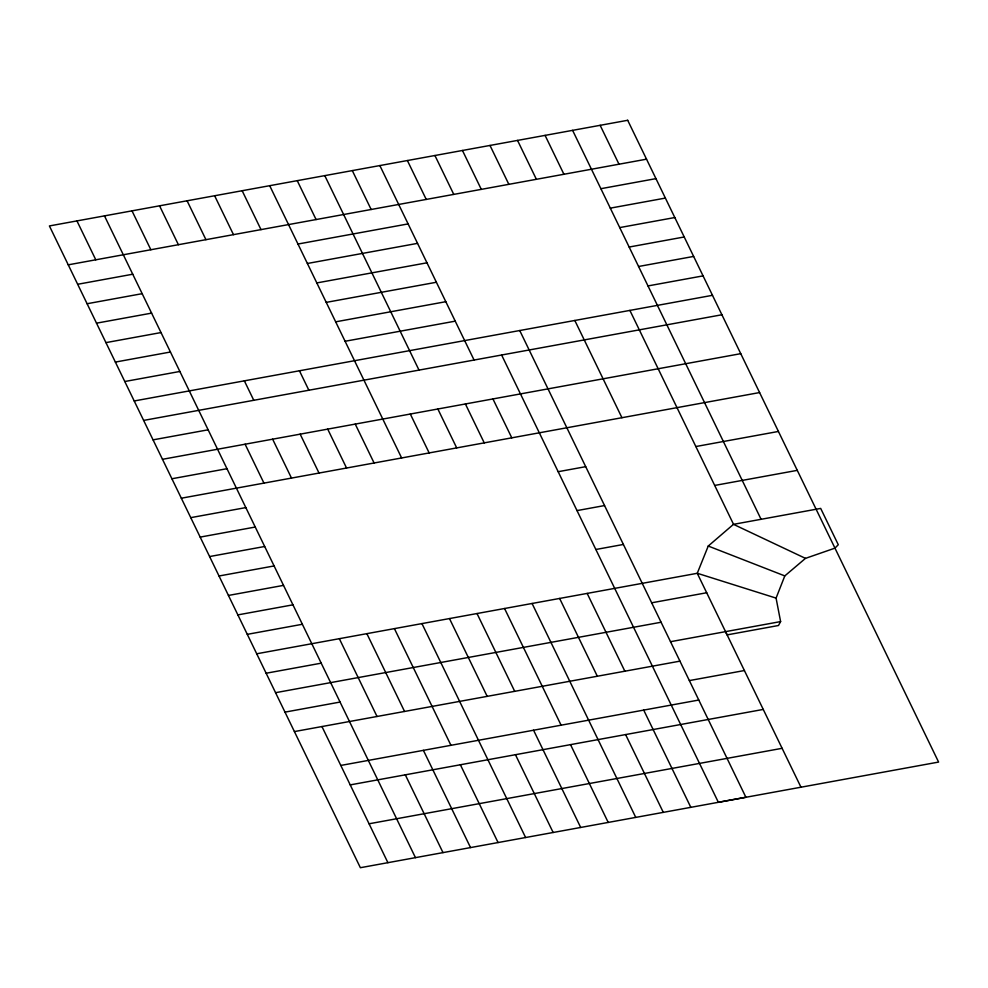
<?xml version="1.0" encoding="UTF-8"?>
<svg xmlns="http://www.w3.org/2000/svg" width="988" height="988" viewBox="0 0 988 988"><rect width="100%" height="100%" fill="white"/><g stroke="black" fill="none" stroke-linecap="round" stroke-linejoin="round"><path stroke-width="1.48" d="M725.525 631.653L727.094 634.889L778.495 625.503L780.606 621.588L776.074 598.111L784.805 575.905L805.479 558.368L834.946 548.142L838.281 544.721L820.682 508.412L733.479 524.344L708.248 546.043L697.256 573.299L800.972 787.214M68.246 264.833L646.535 159.179M77.669 284.285L132.75 274.219M297.968 244.036L408.118 223.906M600.877 188.696L655.958 178.63M87.092 303.736L142.173 293.671M307.392 263.487L417.541 243.357M610.3 208.147L665.381 198.082M96.515 323.175L151.596 313.122M316.815 282.926L426.964 262.808M619.723 227.586L674.804 217.533M105.938 342.626L161.019 332.561M326.238 302.377L436.387 282.259M629.158 247.037L684.227 236.972M115.361 362.077L170.442 352.012M335.661 321.829L445.81 301.698M638.581 266.488L693.65 256.423M124.784 381.516L179.865 371.463M345.084 341.268L455.246 321.149M648.005 285.927L703.073 275.874M134.207 400.967L712.496 295.313M143.631 420.419L721.919 314.764M153.054 439.858L208.135 429.805M162.477 459.309L740.765 353.667M171.9 478.76L226.981 468.695M181.335 498.211L759.611 392.557M190.758 517.65L245.827 507.597M200.181 537.101L255.25 527.036M558.171 471.696L585.699 466.669M695.848 446.539L778.396 431.46M209.604 556.553L264.673 546.488M219.027 575.992L274.096 565.939M577.017 510.598L604.545 505.56M714.695 485.441L797.242 470.362M228.45 595.443L283.519 585.378M237.873 614.894L292.942 604.829M595.863 549.489L623.391 544.462M247.296 634.345L302.365 624.28M256.719 653.784L697.318 573.287L776.074 598.111M266.143 673.236L321.224 663.17M651.66 602.804L706.741 592.738M275.566 692.687L661.096 622.242M284.989 712.126L340.057 702.06M670.519 641.694L780.606 621.588M294.412 731.577L679.942 661.145M689.365 680.584L744.433 670.531M340.798 765.441L698.788 700.035M350.221 784.892L763.279 709.421M369.067 823.782L782.125 748.311M708.248 546.043L784.805 575.905M733.479 524.344L805.479 558.368M600.148 125.315L618.994 164.218M572.608 130.354L761.081 519.305M545.08 135.381L563.926 174.283M629.887 310.405L733.541 524.332M517.539 140.42L536.385 179.31M489.999 145.446L508.845 184.336M574.818 320.47L621.934 417.714M462.458 150.472L481.304 189.375M434.93 155.511L453.776 194.401M519.737 330.535L745.903 797.279L718.362 802.305L501.62 355.013M407.389 160.538L426.236 199.428M379.849 165.564L474.079 360.04M492.938 398.942L511.784 437.832M587.168 593.418L624.861 671.21M643.707 710.1L690.822 807.344M352.308 170.603L371.155 209.493M465.397 403.969L484.244 442.871M559.628 598.444L597.32 676.237M625.602 734.578L663.294 812.371M324.78 175.629L419.011 370.105M437.857 409.007L456.703 447.897M532.087 603.483L635.753 817.397M297.24 180.656L316.086 219.558M410.316 414.034L429.163 452.924M504.559 608.509L561.098 725.192M570.521 744.643L608.213 822.436M269.699 185.695L401.634 457.963M477.019 613.536L514.711 691.328M533.557 730.218L580.685 827.462M242.159 190.721L261.005 229.624M355.248 424.099L374.094 462.989M449.478 618.574L487.17 696.355M515.452 754.709L553.144 832.489M214.631 195.76L233.477 234.65M299.438 370.784L308.861 390.235M327.707 429.125L346.553 468.016M421.938 623.601L525.604 837.528M187.09 200.786L205.936 239.676M300.167 434.152L319.013 473.054M394.41 628.627L450.948 745.323M460.371 764.761L498.063 842.554M159.55 205.813L178.396 244.715M244.357 380.849L253.78 400.288M272.639 439.191L291.485 478.081M366.869 633.666L404.561 711.459M423.407 750.349L470.535 847.581M132.009 210.852L150.855 249.742M245.098 444.217L263.944 483.12M339.329 638.693L377.021 716.485M405.302 774.827L442.995 852.619M104.469 215.878L415.454 857.646M76.941 220.904L95.787 259.807M321.952 726.551L387.914 862.685M627.689 120.289L49.4 225.943L360.373 867.711L938.6 762.069L627.689 120.289"/></g></svg>
